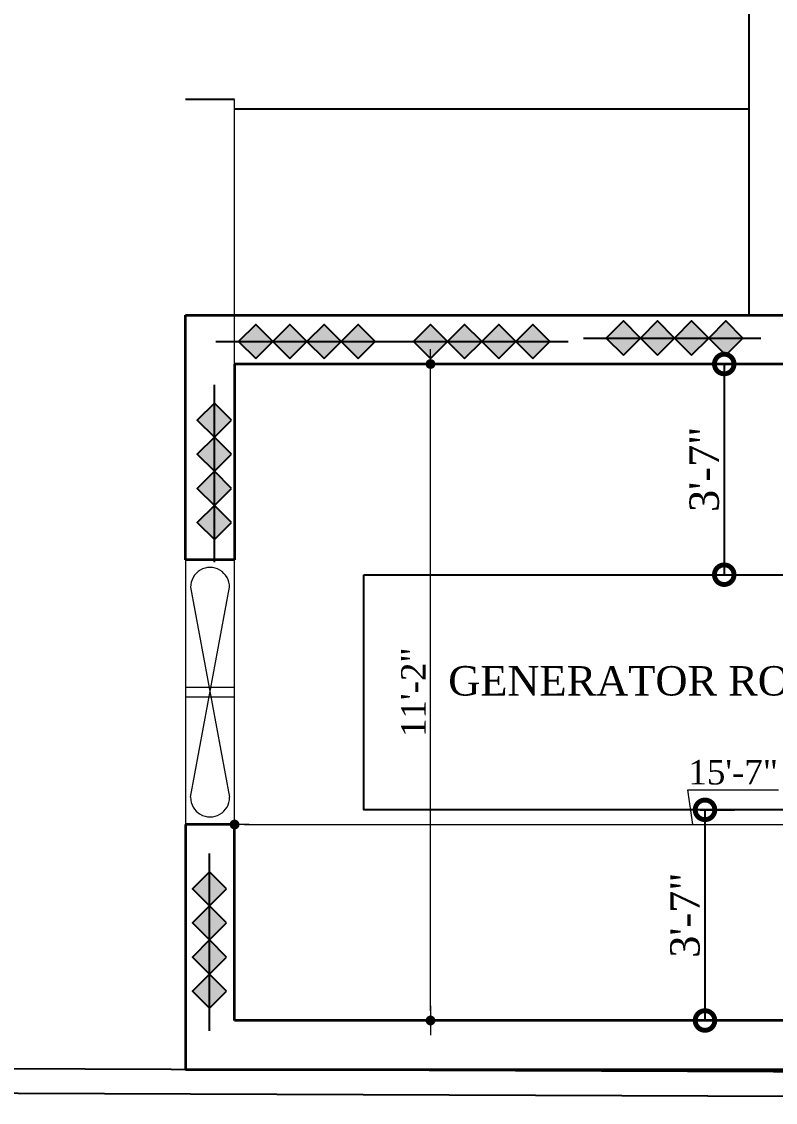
# Model space of a CAD drawing. Header units: inches. Extents: x -98933 to 1585249, y -3352739 to 192771.
# Drawn here: x 21296.1 to 21450, y 48380 to 48600.6 of the extents above; entities that cross this region are included whole.
import ezdxf

# ---------------------------------------------------------------- set-up
doc = ezdxf.new("R2010")
doc.units = ezdxf.units.IN
doc.header["$MEASUREMENT"] = 0
doc.header["$PDMODE"] = 35
doc.layers.get('0').update_dxf_attribs({"lineweight": 0})
doc.layers.get('Defpoints').update_dxf_attribs({"lineweight": 0})
for name, color, linetype, lineweight in [('A column', 106, 'Continuous', 40), ('A WALL', 7, 'Continuous', 35), ('A window', 150, 'Continuous', 0), ('Layer1', 134, 'Continuous', 0), ('new stair full height', 6, 'Continuous', 0), ('wall-line', 7, 'Continuous', 0)]:
    doc.layers.add(name, color=color, linetype=linetype, lineweight=lineweight)
for name, color, linetype in [('A Furniture', 7, 'Continuous'), ('A site line', 7, 'Continuous'), ('fire rated wall', 7, 'Continuous')]:
    doc.layers.add(name, color=color, linetype=linetype)
doc.styles.add('ARCH', font='times.ttf')
doc.styles.add('REG', font='times.ttf')
doc.dimstyles.new('Dim-Pres', dxfattribs={"dimtxt": 5.5, "dimasz": 2, "dimexe": 1.5, "dimexo": 1.5, "dimgap": 1, "dimtad": 3, "dimdec": 0, "dimzin": 3, "dimdsep": 46, "dimlunit": 4, "dimtxsty": 'REG', "dimblk": 'point', "dimcen": 2, "dimclrd": 256, "dimclre": 256, "dimclrt": 7, "dimadec": 0, "dimazin": 0, "dimtfac": 0.75, "dimtdec": 0, "dimtmove": 1, "dimatfit": 3, "dimldrblk": 'point', "dimfxl": 0, "dimtolj": 1, "dimtzin": 0, "dimlwd": -1, "dimlwe": -1, "dimarcsym": 1})
doc.dimstyles.new('Sunnya', dxfattribs={"dimtxt": 6, "dimasz": 8, "dimexe": 6, "dimexo": 3, "dimgap": 1, "dimtad": 3, "dimdec": 0, "dimzin": 3, "dimdsep": 46, "dimlunit": 4, "dimtxsty": 'ARCH', "dimblk": 'DOTSMALL', "dimcen": -2, "dimclrd": 256, "dimclre": 256, "dimclrt": 7, "dimadec": 0, "dimazin": 0, "dimtfac": 0.75, "dimtdec": 0, "dimtmove": 1, "dimatfit": 3, "dimfxl": 0, "dimtolj": 1, "dimtzin": 0, "dimlwd": -1, "dimlwe": -1, "dimarcsym": 0})

# ---------------------------------------------------------------- blocks, each defined once
blk = doc.blocks.new('_DotSmall')
at = {"layer": 'wall-line', "color": 0, "const_width": 0.5}
blk.add_lwpolyline([(-0.0625, 0, 1), (0.0625, 0, 1)], format="xyb", close=True, dxfattribs=at)
blk = doc.blocks.new('*D376')
at = {"layer": 'A Furniture', "ltscale": 30, "transparency": 16777216}
for p, q in [((21434.58, 48439.67), (21441.59, 48439.67)), ((21435.59, 48439.67), (21435.59, 48396.67)), ((21434.58, 48396.67), (21441.59, 48396.67))]:
    blk.add_line(p, q, dxfattribs=at)
at = {"layer": 'Defpoints', "color": 0, "ltscale": 30, "transparency": 16777216}
for p in [(21431.58, 48439.67), (21431.58, 48396.67), (21435.59, 48396.67)]:
    blk.add_point(p, dxfattribs=at)
at = {"layer": 'A Furniture', "ltscale": 30, "transparency": 16777216, "xscale": 8, "yscale": 8, "zscale": 8}
for p, rotation in [((21435.59, 48439.67), 90), ((21435.59, 48396.67), 270)]:
    blk.add_blockref('_DotSmall', p, dxfattribs=dict(at, rotation=rotation))
at = {"layer": 'A Furniture', "color": 7, "ltscale": 30, "transparency": 16777216, "insert": (21431.53, 48418.17), "char_height": 6, "attachment_point": 5, "rotation": 90, "style": 'ARCH'}
blk.add_mtext('\\A1;3\'-7"', dxfattribs=at)
blk = doc.blocks.new('*D377')
at = {"layer": 'A Furniture', "ltscale": 30, "transparency": 16777216}
for p, q in [((21438.59, 48530.67), (21445.52, 48530.67)), ((21439.52, 48530.67), (21439.52, 48487.67)), ((21438.59, 48487.67), (21445.52, 48487.67))]:
    blk.add_line(p, q, dxfattribs=at)
at = {"layer": 'Defpoints', "color": 0, "ltscale": 30, "transparency": 16777216}
for p in [(21435.59, 48530.67), (21435.59, 48487.67), (21439.52, 48487.67)]:
    blk.add_point(p, dxfattribs=at)
at = {"layer": 'A Furniture', "ltscale": 30, "transparency": 16777216, "xscale": 8, "yscale": 8, "zscale": 8}
for p, rotation in [((21439.52, 48530.67), 90), ((21439.52, 48487.67), 270)]:
    blk.add_blockref('_DotSmall', p, dxfattribs=dict(at, rotation=rotation))
at = {"layer": 'A Furniture', "color": 7, "ltscale": 30, "transparency": 16777216, "insert": (21435.46, 48509.17), "char_height": 6, "attachment_point": 5, "rotation": 90, "style": 'ARCH'}
blk.add_mtext('\\A1;3\'-7"', dxfattribs=at)
blk = doc.blocks.new('A$C42246A87')
at = {"layer": 'new stair full height', "ltscale": 0.1}
for p, q in [((32.26, 9.96), (32.26, -0.05)), ((34.26, 9.96), (34.26, -0.05))]:
    blk.add_line(p, q, dxfattribs=at)
at = {"layer": 'new stair full height', "ltscale": 30}
for points in [[(6.26, 9.96), (6.26, -0.04), (60.26, -0.04), (60.26, 9.96), (6.26, 9.96)], [(11.84, 0.99), (54.68, 8.93)], [(54.68, 0.99), (11.84, 8.93)]]:
    blk.add_lwpolyline(points, dxfattribs=at)
for centre, start, end in [((11.76, 4.96), 88.9545, 271.0455), ((54.75, 4.96), 268.9545, 91.0455)]:
    blk.add_arc(centre, 3.97, start, end, dxfattribs=at)
blk = doc.blocks.new('gdg')
at = {"layer": 'fire rated wall'}
h = blk.add_hatch(color=1, dxfattribs=at)
h.dxf.hatch_style = 1
h.paths.add_polyline_path([(9432288.36, -5613575.81), (9432298.69, -5613586.13), (9432309.02, -5613575.81)])
h.paths.add_polyline_path([(9432309.02, -5613575.81), (9432298.69, -5613565.48), (9432288.36, -5613575.81)])
h.paths.add_polyline_path([(9432309.02, -5613575.81), (9432329.68, -5613575.81), (9432319.35, -5613565.48)])
h.paths.add_polyline_path([(9432309.02, -5613575.81), (9432319.35, -5613586.13), (9432329.68, -5613575.81)])
h = blk.add_hatch(color=1, dxfattribs=at)
h.dxf.hatch_style = 1
h.paths.add_polyline_path([(9432329.68, -5613575.81), (9432340.01, -5613586.13), (9432350.33, -5613575.81)])
h.paths.add_polyline_path([(9432350.33, -5613575.81), (9432340.01, -5613565.48), (9432329.68, -5613575.81)])
h.paths.add_polyline_path([(9432350.33, -5613575.81), (9432370.99, -5613575.81), (9432360.66, -5613565.48)])
h.paths.add_polyline_path([(9432350.33, -5613575.81), (9432360.66, -5613586.13), (9432370.99, -5613575.81)])
at = {"layer": 'fire rated wall', "color": 1, "elevation": 0}
for points in [[(9432298.69, -5613586.13), (9432309.02, -5613575.81), (9432298.69, -5613565.48), (9432288.36, -5613575.81)], [(9432319.35, -5613586.13), (9432329.68, -5613575.81), (9432319.35, -5613565.48), (9432309.02, -5613575.81)], [(9432340.01, -5613586.13), (9432350.33, -5613575.81), (9432340.01, -5613565.48), (9432329.68, -5613575.81)], [(9432360.66, -5613586.13), (9432370.99, -5613575.81), (9432360.66, -5613565.48), (9432350.33, -5613575.81)]]:
    blk.add_lwpolyline(points, close=True, dxfattribs=at)
blk.add_lwpolyline([(9432274.59, -5613575.81), (9432381.96, -5613575.81)], dxfattribs=at)
blk = doc.blocks.new('dot')
at = {"color": 4}
for p, q in [((0, 1.5), (0, -1.5)), ((-1.5, 0), (1.5, 0))]:
    blk.add_line(p, q, dxfattribs=at)
at = {"color": 6, "const_width": 0.5}
blk.add_lwpolyline([(-0.25, 0, 1), (0.25, 0, 1)], format="xyb", close=True, dxfattribs=at)
blk = doc.blocks.new('point')
blk.add_blockref('dot', (0, 0))
blk = doc.blocks.new('*D466')
at = {"layer": 'Defpoints', "color": 0, "ltscale": 30, "transparency": 16777216}
for p in [(21339.58, 48436.67, -11.61), (21526.58, 48436.67, -11.61), (21526.58, 48436.67)]:
    blk.add_point(p, dxfattribs=at)
at = {"layer": 'Layer1', "ltscale": 30, "transparency": 16777216}
for p, q in [((21433.08, 48436.67), (21432.08, 48443.77)), ((21432.08, 48443.77), (21450.6, 48443.77)), ((21339.58, 48437.47), (21339.58, 48438.17)), ((21341.58, 48436.67), (21524.58, 48436.67)), ((21526.58, 48437.47), (21526.58, 48438.17))]:
    blk.add_line(p, q, dxfattribs=at)
at = {"layer": 'Layer1', "ltscale": 30, "transparency": 16777216, "xscale": 2, "yscale": 2, "zscale": 2, "rotation": 180}
blk.add_blockref('point', (21339.58, 48436.67), dxfattribs=at)
at = {"layer": 'Layer1', "ltscale": 30, "transparency": 16777216, "xscale": 2, "yscale": 2, "zscale": 2}
blk.add_blockref('point', (21526.58, 48436.67), dxfattribs=at)
at = {"layer": 'Layer1', "color": 7, "ltscale": 30, "transparency": 16777216, "insert": (21441.34, 48447.32), "char_height": 5, "attachment_point": 5, "style": 'REG'}
blk.add_mtext('\\A1;15\'-7"', dxfattribs=at)
blk = doc.blocks.new('*D467')
at = {"layer": 'Defpoints', "color": 0, "ltscale": 30, "transparency": 16777216}
for p in [(21379.57, 48530.67), (21382.77, 48530.67, -11.61), (21382.77, 48396.67, -11.61)]:
    blk.add_point(p, dxfattribs=at)
at = {"layer": 'Layer1', "ltscale": 30, "transparency": 16777216}
for p, q in [((21380.13, 48530.67), (21378.07, 48530.67)), ((21379.57, 48398.67), (21379.57, 48528.67)), ((21380.13, 48396.67), (21378.07, 48396.67))]:
    blk.add_line(p, q, dxfattribs=at)
at = {"layer": 'Layer1', "ltscale": 30, "transparency": 16777216, "xscale": 2, "yscale": 2, "zscale": 2}
for p, rotation in [((21379.57, 48530.67), 90), ((21379.57, 48396.67), 270)]:
    blk.add_blockref('point', p, dxfattribs=dict(at, rotation=rotation))
at = {"layer": 'Layer1', "color": 7, "ltscale": 30, "transparency": 16777216, "insert": (21376.07, 48463.67), "char_height": 5, "attachment_point": 5, "rotation": 90, "style": 'REG'}
blk.add_mtext('\\A1;11\'-2"', dxfattribs=at)

msp = doc.modelspace()

# ---------------------------------------------------------------- linework, layer by layer
at = {"layer": 'A Furniture', "color": 7, "ltscale": 30, "elevation": -11.61}
msp.add_lwpolyline([(21365.95, 48487.67), (21497.95, 48487.67), (21497.95, 48439.67), (21365.95, 48439.67)], close=True, dxfattribs=at)
at = {"layer": 'A site line', "color": 7, "ltscale": 30, "elevation": -11.61}
for points in [[(21782.77, 48873.42), (21770.56, 48379.96), (19271.7, 48389.62)], [(21777.77, 48873.55), (21765.68, 48384.98), (19271.72, 48394.62)], [(21454.58, 48606.67), (21454.58, 48540.67), (21444.58, 48540.67), (21444.58, 48606.67), (21454.58, 48606.67)], [(21339.58, 48584.67), (21329.58, 48584.67)], [(21444.58, 48582.67), (21339.58, 48582.67)]]:
    msp.add_lwpolyline(points, dxfattribs=at)
msp.add_lwpolyline([(21329.58, 48490.67), (21329.58, 48490.67)], close=True, dxfattribs=at)
at = {"layer": 'A WALL', "color": 7, "ltscale": 30}
for p, q in [((21329.58, 48490.67, -11.61), (21329.58, 48540.67, -11.61)), ((21329.58, 48540.67, -11.61), (21478.58, 48540.67, -11.61)), ((21478.58, 48530.67, -11.61), (21339.58, 48530.67, -11.61)), ((21339.58, 48530.67, -11.61), (21339.58, 48490.67, -11.61)), ((21339.58, 48490.67, -11.61), (21329.58, 48490.67, -11.61)), ((21339.58, 48436.67, -11.61), (21329.58, 48436.67, -11.61)), ((21329.58, 48436.67, -11.61), (21329.58, 48386.67, -11.61)), ((21339.58, 48396.67, -11.61), (21339.58, 48436.67, -11.61)), ((21526.58, 48396.67, -11.61), (21339.58, 48396.67, -11.61)), ((21329.58, 48386.67, -11.61), (21770.58, 48386.67, -11.61))]:
    msp.add_line(p, q, dxfattribs=at)
at = {"layer": 'A window', "color": 7, "ltscale": 30, "elevation": -11.61}
msp.add_lwpolyline([(21339.58, 48530.67), (21339.58, 48584.67)], dxfattribs=at)

# ---------------------------------------------------------------- block references
at = {"layer": 'fire rated wall', "xscale": 0.3372336738611921, "yscale": 0.337233673868468, "zscale": 0.3372336738626473}
for p in [(-3159544.84, 1941622.07), (-3159509.17, 1941622.07), (-3159469.81, 1941622.77)]:
    msp.add_blockref('gdg', p, dxfattribs=at)
at = {"layer": 'fire rated wall', "xscale": 0.337233673868468, "yscale": 0.337233673868468, "zscale": 0.3372336738626473, "rotation": 90}
for p in [(-1871751.33, -3132390.42), (-1871752.31, -3132486.08)]:
    msp.add_blockref('gdg', p, dxfattribs=at)
at = {"layer": 'new stair full height', "color": 7, "ltscale": 30, "rotation": 270}
msp.add_blockref('A$C42246A87', (21329.62, 48496.93, -11.61), dxfattribs=at)

# ---------------------------------------------------------------- texts
at = {"layer": 'A column', "color": 7, "insert": (21383.19, 48469.01, -11.6), "char_height": 6, "width": 86.0425, "attachment_point": 1, "style": 'ARCH'}
msp.add_mtext('GENERATOR ROOM', dxfattribs=at)

# ---------------------------------------------------------------- dimensions: what is measured, and where the dimension line sits
at = {"layer": 'A Furniture', "color": 7, "ltscale": 30}
for p1, p2, distance, picture, middle in [((21435.59, 48530.67, -11.61), (21435.59, 48487.67, -11.61), 3.93, '*D377', (21435.46, 48509.17, -11.61)), ((21431.58, 48439.67, -11.61), (21431.58, 48396.67, -11.61), 4, '*D376', (21431.53, 48418.17, -11.61))]:
    dim = msp.add_aligned_dim(p1=p1, p2=p2, distance=distance, dimstyle='Sunnya', dxfattribs=at)
    dim.commit()
    dim.dimension.update_dxf_attribs({"geometry": picture, "text_midpoint": middle})
at = {"layer": 'Layer1', "ltscale": 30}
dim = msp.add_linear_dim(base=(21379.57, 48530.67), p1=(21382.77, 48396.67, -11.61), p2=(21382.77, 48530.67, -11.61), angle=90, dimstyle='Dim-Pres', override={"dimtxt": 5, "dimfxl": 4, "dimfxlon": 1}, dxfattribs=at)
dim.commit()
dim.dimension.update_dxf_attribs({"geometry": '*D467', "text_midpoint": (21376.07, 48463.67)})
dim = msp.add_linear_dim(base=(21526.58, 48436.67), p1=(21339.58, 48436.67, -11.61), p2=(21526.58, 48436.67, -11.61), dimstyle='Dim-Pres', override={"dimtxt": 5, "dimfxl": 4, "dimfxlon": 1}, dxfattribs=at)
dim.commit()
dim.dimension.update_dxf_attribs({"geometry": '*D466', "text_midpoint": (21433.08, 48443.77), "dimtype": 160})

doc.saveas('drawing.dxf')
